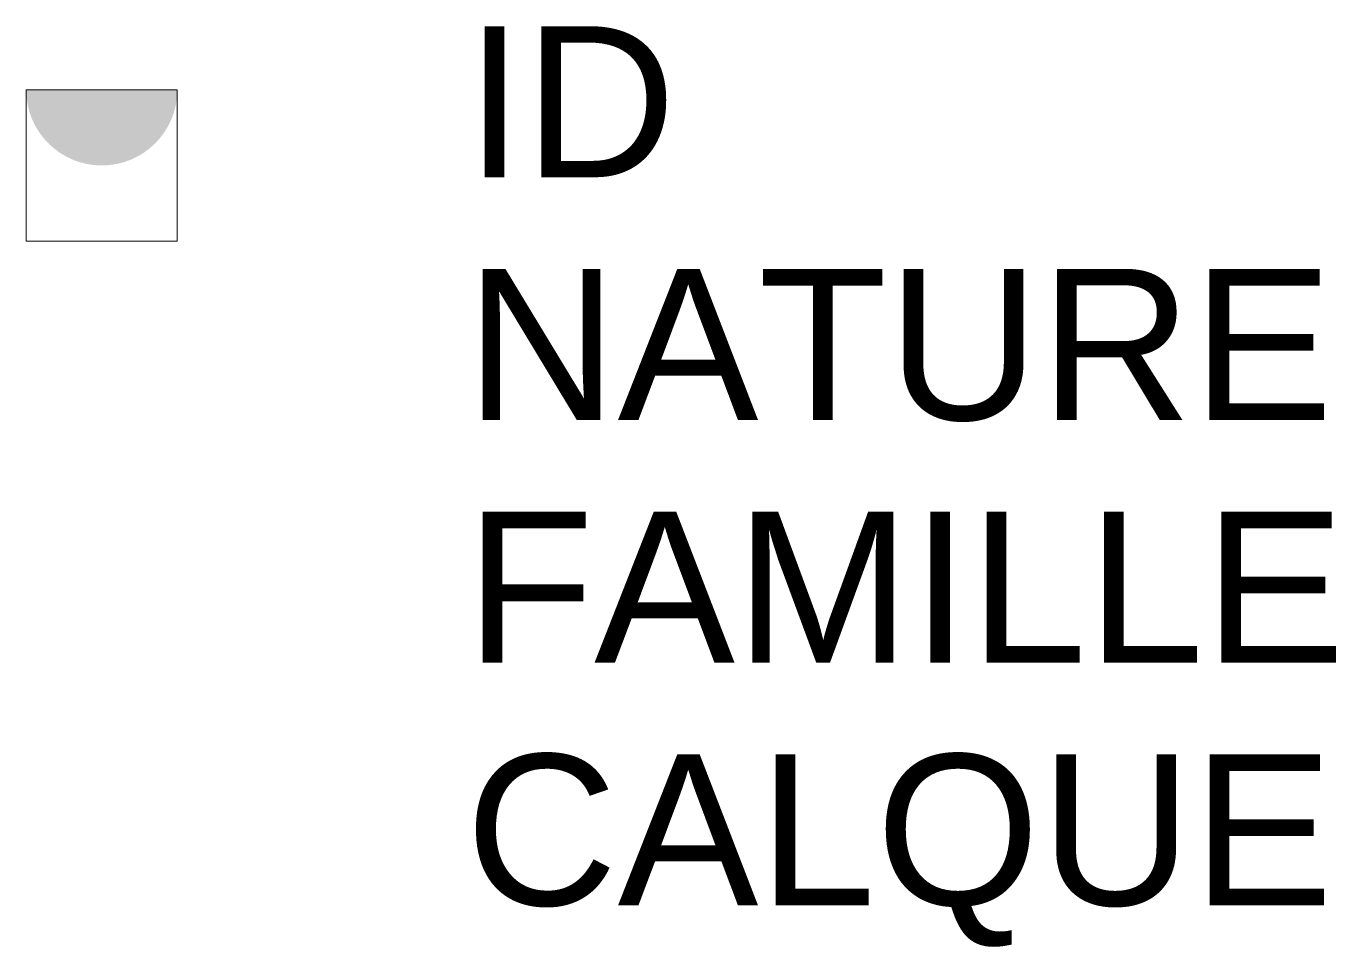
# Model space of a CAD drawing. Header units: metres. Extents: x 3183.84 to 3185.57, y 1879.76 to 1880.98.
import ezdxf

# ---------------------------------------------------------------- set-up
doc = ezdxf.new("R2010")
doc.units = ezdxf.units.M
doc.linetypes.add('Socle_Continu', pattern=[2.5, 2.5, 0])
doc.layers.add('EAUUS_SCT', color=7, linetype='Socle_Continu', lineweight=13, true_color=0x7f3f00)
doc.styles.get("Standard").update_dxf_attribs({"font": 'arial.ttf'})

msp = doc.modelspace()

# ---------------------------------------------------------------- hatches: boundary and pattern name
at = {"layer": 'EAUUS_SCT', "linetype": 'Socle_Continu'}
h = msp.add_hatch(color=256, dxfattribs=at)
h.dxf.hatch_style = 1
h.paths.add_polyline_path([(3184.0362, 1880.8919), (3183.8362, 1880.8919, 1)])

# ---------------------------------------------------------------- linework, layer by layer
msp.add_lwpolyline([(3183.8362, 1880.6919), (3184.0362, 1880.6919), (3184.0362, 1880.8919), (3183.8362, 1880.8919)], close=True, dxfattribs=at)

# ---------------------------------------------------------------- texts
at = {"layer": 'EAUUS_SCT', "linetype": 'Socle_Continu', "flags": 9}
for tag, p, s in [('ID', (3184.4173, 1880.7763), 'CP_2134'), ('NATURE', (3184.4173, 1880.455), 'Piquage'), ('FAMILLE', (3184.4173, 1880.1337), 'Eau usée'), ('CALQUE', (3184.4173, 1879.8124), 'EAUUS_SCT')]:
    msp.add_attdef(tag, p, s, height=0.2, dxfattribs=at)

doc.saveas('drawing.dxf')
